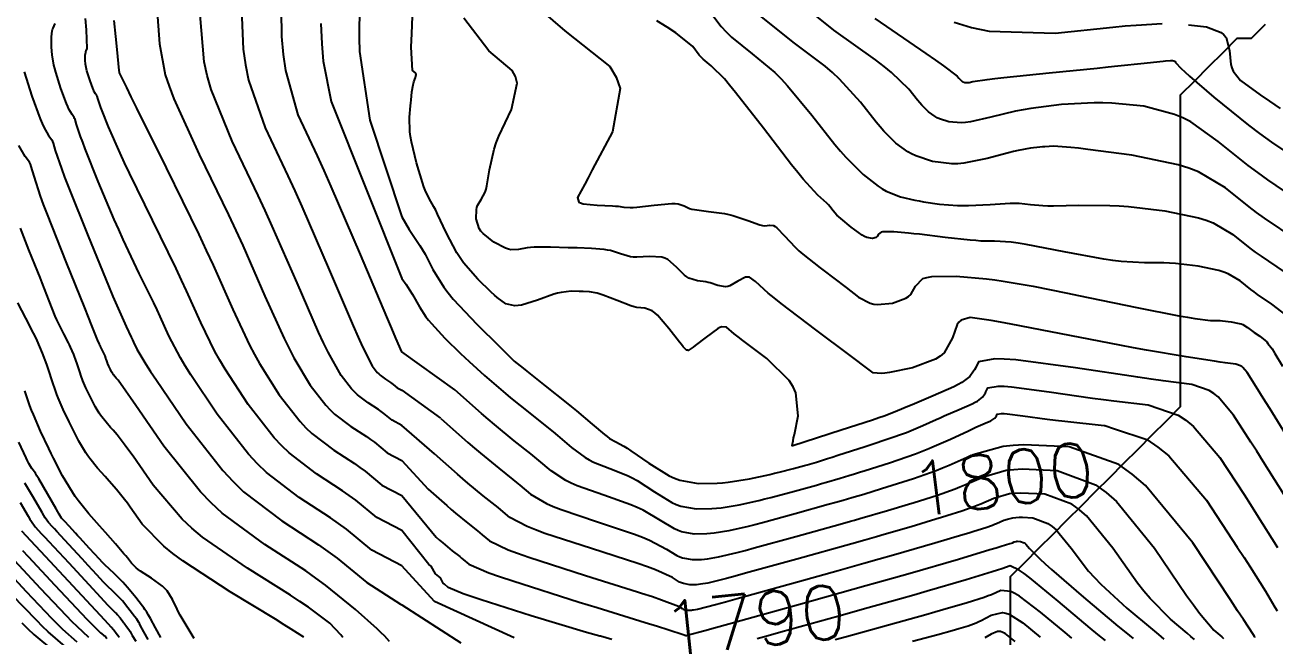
# Model space of a CAD drawing. Header units: metres. Extents: x 837475 to 838479, y 1189012 to 1191015.
# Drawn here: x 837973.4 to 838061.6, y 1189100.2 to 1189143.4 of the extents above; entities that cross this region are included whole.
import ezdxf

# ---------------------------------------------------------------- set-up
doc = ezdxf.new("R2010")
doc.units = ezdxf.units.M
doc.header["$LTSCALE"] = 0.3
for name, color, linetype in [('COTAS 10', 1, 'Continuous'), ('COTAS INT', 252, 'Continuous'), ('DRENAJE', 5, 'Continuous')]:
    doc.layers.add(name, color=color, linetype=linetype)
doc.styles.get("Standard").update_dxf_attribs({"font": 'simplex.shx'})

msp = doc.modelspace()

# ---------------------------------------------------------------- linework, layer by layer
at = {"layer": 'COTAS 10'}
for points in [[(838060.203, 1189100.192), (838060.189, 1189100.22), (838060.173, 1189100.25), (838060.102, 1189100.369), (838059.396, 1189101.443), (838058.98, 1189102.073), (838058.467, 1189102.849), (838055.817, 1189106.855), (838052.485, 1189110.908), (838051.543, 1189111.713), (838050.593, 1189112.38), (838047.09, 1189113.644), (838043.888, 1189113.778), (838043.127, 1189113.733), (838042.421, 1189113.653), (838040.325, 1189113.066), (838038.619, 1189112.309), (838038.159, 1189112.121), (838037.703, 1189111.942), (838036.1, 1189111.375), (838034.608, 1189110.9), (838034.222, 1189110.779), (838033.847, 1189110.663), (838032.594, 1189110.282), (838031.74, 1189110.034), (838031.135, 1189109.858), (838030.632, 1189109.714), (838030.085, 1189109.56), (838027.752, 1189108.907), (838025.441, 1189108.281), (838024.909, 1189108.143), (838024.423, 1189108.021), (838023.059, 1189107.706), (838022.041, 1189107.539), (838021.773, 1189107.51), (838021.512, 1189107.488), (838020.62, 1189107.468), (838019.738, 1189107.634), (838019.484, 1189107.729), (838019.225, 1189107.844), (838018.251, 1189108.439), (838017.025, 1189109.157), (838016.607, 1189109.351), (838016.156, 1189109.543), (838014.241, 1189110.217), (838012.37, 1189110.882), (838011.947, 1189111.068), (838011.564, 1189111.254), (838010.52, 1189111.935), (838009.65, 1189112.679), (838009.376, 1189112.906), (838009.088, 1189113.142), (838007.927, 1189114.069), (838006.52, 1189115.218), (838006.076, 1189115.594), (838005.609, 1189115.995), (838003.728, 1189117.65), (838000, 1189120.349), (837999.573, 1189121.301), (837999.282, 1189121.977), (837998.924, 1189122.815), (837997.067, 1189127.193), (837994.996, 1189132.014), (837994.503, 1189133.132), (837994.045, 1189134.155), (837992.678, 1189137.067), (837991.797, 1189140.175), (837991.645, 1189141.322), (837991.532, 1189142.593), (837991.456, 1189148.22)], [(838008.095, 1189145.925), (838011.5, 1189142.974), (838014.66, 1189140.465), (838015.115, 1189139.707), (838015.388, 1189138.922), (838014.857, 1189135.855), (838013.433, 1189133.169), (838013.144, 1189132.624), (838012.9, 1189132.164), (838012.396, 1189131.22), (838012.481, 1189130.905), (838012.609, 1189130.842), (838012.781, 1189130.789), (838013.78, 1189130.685), (838014.856, 1189130.641), (838015.077, 1189130.626), (838015.264, 1189130.61), (838015.665, 1189130.54), (838016.105, 1189130.514), (838016.317, 1189130.526), (838016.569, 1189130.545), (838017.806, 1189130.683), (838019.039, 1189130.794), (838019.289, 1189130.796), (838019.499, 1189130.787), (838019.926, 1189130.649), (838020.288, 1189130.456), (838020.457, 1189130.41), (838020.656, 1189130.368), (838021.624, 1189130.247), (838022.756, 1189130.087), (838023.06, 1189130.021), (838023.359, 1189129.945), (838024.401, 1189129.593), (838025.256, 1189129.292), (838025.436, 1189129.248), (838025.592, 1189129.222), (838025.951, 1189129.27), (838026.232, 1189129.253), (838026.339, 1189129.185), (838026.457, 1189129.089), (838026.988, 1189128.518), (838027.748, 1189127.715), (838028.012, 1189127.473), (838028.297, 1189127.224), (838029.52, 1189126.254), (838030.769, 1189125.315), (838031.072, 1189125.084), (838031.356, 1189124.867), (838032.225, 1189124.189), (838033.048, 1189123.764), (838033.303, 1189123.706), (838033.568, 1189123.673), (838034.624, 1189123.77), (838035.559, 1189124.117), (838035.75, 1189124.241), (838035.91, 1189124.378), (838036.24, 1189124.978), (838036.764, 1189125.5), (838037.046, 1189125.588), (838037.389, 1189125.652), (838039.123, 1189125.679), (838041.248, 1189125.489), (838041.837, 1189125.416), (838042.426, 1189125.334), (838044.557, 1189124.964), (838046.974, 1189124.475), (838047.743, 1189124.319), (838048.557, 1189124.153), (838051.858, 1189123.476), (838054.838, 1189122.887), (838055.449, 1189122.776), (838055.968, 1189122.688), (838057.069, 1189122.558), (838057.594, 1189122.555), (838057.75, 1189122.546), (838057.91, 1189122.535), (838058.527, 1189122.465), (838059.095, 1189122.348), (838059.226, 1189122.307), (838059.345, 1189122.262), (838059.675, 1189122.066), (838059.963, 1189121.834), (838060.054, 1189121.766), (838060.151, 1189121.697), (838060.541, 1189121.433), (838060.932, 1189121.129), (838061.029, 1189121.035), (838061.12, 1189120.936), (838061.408, 1189120.541), (838061.606, 1189120.219), (838062.149, 1189119.335)], [(838014.815, 1189100.043), (838014, 1189100.27), (838013.958, 1189100.281), (838013.033, 1189100.544), (838009.127, 1189101.716), (838005.582, 1189102.839), (838004.885, 1189103.071), (838004.311, 1189103.27), (838003.265, 1189103.704), (838002.995, 1189103.935), (838002.91, 1189104.005), (838002.719, 1189104.39), (838002.359, 1189104.678), (838002.051, 1189105.211), (838001.897, 1189105.343), (838000, 1189107.724), (837998.23, 1189108.644), (837996.732, 1189109.87), (837996.278, 1189110.206), (837995.807, 1189110.54), (837993.964, 1189111.735), (837992.036, 1189113.206), (837991.512, 1189113.714), (837990.991, 1189114.266), (837989.143, 1189116.624), (837987.523, 1189119.118), (837987.146, 1189119.755), (837986.799, 1189120.369), (837985.805, 1189122.396), (837984.8, 1189124.646), (837984.446, 1189125.4), (837984.06, 1189126.212), (837982.396, 1189129.621), (837980.778, 1189132.932), (837980.421, 1189133.682), (837980.104, 1189134.359), (837979.289, 1189136.204), (837978.834, 1189137.346), (837978.743, 1189137.58), (837978.668, 1189137.779), (837978.526, 1189138.202), (837978.477, 1189138.371), (837978.46, 1189138.411), (837978.443, 1189138.447), (837978.368, 1189138.549), (837978.259, 1189138.738), (837978.219, 1189138.829), (837978.175, 1189138.937), (837977.982, 1189139.463), (837977.801, 1189140.03), (837977.764, 1189140.162), (837977.733, 1189140.285), (837977.669, 1189140.64), (837977.65, 1189140.912), (837977.647, 1189140.983), (837977.646, 1189141.05), (837977.65, 1189141.277), (837977.676, 1189141.476), (837977.689, 1189141.527), (837977.704, 1189141.577), (837977.776, 1189141.739), (837977.728, 1189143.066), (837977.666, 1189143.849)], [(838033.377, 1189143.86), (838036.965, 1189141.396), (838037.66, 1189140.911), (838038.226, 1189140.512), (838039.196, 1189139.784), (838039.313, 1189139.635), (838039.342, 1189139.601), (838039.37, 1189139.569), (838039.458, 1189139.48), (838039.548, 1189139.417), (838039.576, 1189139.402), (838039.607, 1189139.388), (838039.731, 1189139.345), (838039.9, 1189139.334), (838039.959, 1189139.339), (838040.022, 1189139.348), (838040.297, 1189139.411), (838041.308, 1189139.557), (838041.837, 1189139.618), (838042.474, 1189139.688), (838045.672, 1189140.018), (838049.076, 1189140.36), (838049.842, 1189140.438), (838050.532, 1189140.509), (838052.39, 1189140.706), (838053.5, 1189140.827), (838053.719, 1189140.85), (838053.9, 1189140.869), (838054.234, 1189140.898), (838054.321, 1189140.896), (838054.371, 1189140.892), (838054.465, 1189140.88), (838054.542, 1189140.852), (838054.557, 1189140.84), (838054.568, 1189140.825), (838054.585, 1189140.757), (838054.999, 1189140.33), (838055.26, 1189140.09), (838055.585, 1189139.797), (838057.291, 1189138.296), (838059.739, 1189136.33), (838060.532, 1189135.744), (838061.375, 1189135.14), (838064.837, 1189132.806)], [(837993.064, 1189100.211), (837992.187, 1189100.774), (837991.681, 1189101.086), (837991.063, 1189101.466), (837987.88, 1189103.404), (837984.541, 1189105.583), (837983.823, 1189106.116), (837983.195, 1189106.619), (837981.673, 1189108.179), (837980.822, 1189109.383), (837980.617, 1189109.662), (837980.425, 1189109.916), (837979.843, 1189110.635), (837979.337, 1189111.207), (837979.193, 1189111.369), (837979.047, 1189111.533), (837978.508, 1189112.137), (837977.972, 1189112.804), (837977.829, 1189113.007), (837977.689, 1189113.217), (837977.201, 1189114.045), (837976.744, 1189114.92), (837976.622, 1189115.161), (837976.504, 1189115.402), (837976.094, 1189116.266), (837975.735, 1189117.099), (837975.647, 1189117.32), (837975.565, 1189117.537), (837975.311, 1189118.286), (837975.073, 1189119.026), (837975, 1189119.238), (837974.924, 1189119.453), (837974.627, 1189120.253), (837974.253, 1189121.129), (837974.129, 1189121.391), (837973.997, 1189121.663), (837973.444, 1189122.717), (837972.879, 1189123.803)], [(837980.054, 1189100.182), (837980.018, 1189100.231), (837979.836, 1189100.468), (837979.658, 1189100.697), (837979.595, 1189100.778), (837979.545, 1189100.842), (837979.536, 1189100.853), (837979.534, 1189100.856), (837979.531, 1189100.858), (837979.522, 1189100.867), (837979.513, 1189100.877), (837979.51, 1189100.879), (837979.507, 1189100.882), (837979.497, 1189100.894), (837979.025, 1189101.401), (837976.463, 1189104.151), (837974.519, 1189106.24), (837974.13, 1189106.659), (837973.805, 1189107.008), (837973.168, 1189107.696)], [(838049.646, 1189099.961), (838049.124, 1189100.389), (838048.57, 1189100.846), (838046.316, 1189102.735), (838044.303, 1189104.384), (838043.902, 1189104.689), (838043.569, 1189104.928), (838042.934, 1189105.244), (838042.338, 1189105.022), (838042.03, 1189104.922), (838041.661, 1189104.805), (838039.811, 1189104.243), (838037.063, 1189103.443), (838036.128, 1189103.177), (838035.117, 1189102.89), (838032.895, 1189102.269), (838030.836, 1189101.693), (838026.742, 1189100.559), (838025.849, 1189100.312), (838025.061, 1189100.096)], [(837973.163, 1189101.211), (837973.598, 1189100.791), (837974.017, 1189100.401), (837975.394, 1189099.233)]]:
    msp.add_lwpolyline(points, dxfattribs=at)
at = {"layer": 'COTAS INT'}
for points in [[(837997.017, 1189147.181), (837996.97, 1189142.495), (837996.996, 1189141.529), (837997.725, 1189136.69), (838000, 1189129.859), (838000.513, 1189128.963), (838001.271, 1189127.835), (838001.457, 1189127.528), (838001.632, 1189127.223), (838002.177, 1189126.139), (838002.944, 1189124.898), (838003.259, 1189124.494), (838003.618, 1189124.063), (838005.287, 1189122.291), (838006.883, 1189120.709), (838007.197, 1189120.398), (838007.456, 1189120.143), (838007.928, 1189119.683), (838008.331, 1189119.357), (838008.545, 1189119.187), (838008.805, 1189118.981), (838010.113, 1189117.95), (838011.594, 1189116.767), (838011.962, 1189116.466), (838012.312, 1189116.176), (838013.423, 1189115.227), (838014.284, 1189114.504), (838014.476, 1189114.358), (838014.648, 1189114.234), (838015.105, 1189113.982), (838015.657, 1189113.689), (838015.89, 1189113.54), (838016.158, 1189113.362), (838017.415, 1189112.472), (838018.854, 1189111.593), (838019.237, 1189111.422), (838019.613, 1189111.282), (838020.916, 1189111.037), (838022.234, 1189111.066), (838022.62, 1189111.099), (838023.016, 1189111.142), (838024.521, 1189111.389), (838025.952, 1189111.691), (838026.3, 1189111.77), (838026.627, 1189111.846), (838027.637, 1189112.104), (838028.418, 1189112.322), (838028.601, 1189112.374), (838028.769, 1189112.422), (838029.257, 1189112.564), (838030.024, 1189112.803), (838030.368, 1189112.912), (838030.77, 1189113.04), (838032.697, 1189113.659), (838034.721, 1189114.337), (838035.184, 1189114.502), (838035.604, 1189114.658), (838036.77, 1189115.14), (838037.704, 1189115.567), (838037.977, 1189115.689), (838038.258, 1189115.811), (838039.325, 1189116.264), (838040.253, 1189116.677), (838040.446, 1189116.775), (838040.61, 1189116.866), (838040.97, 1189117.132), (838041.135, 1189117.365), (838041.177, 1189117.435), (838041.217, 1189117.507), (838041.346, 1189117.787), (838042.081, 1189117.926), (838042.503, 1189117.909), (838043.02, 1189117.868), (838045.675, 1189117.52), (838048.737, 1189117.071), (838049.51, 1189116.965), (838050.251, 1189116.869), (838052.658, 1189116.588), (838054.772, 1189115.881), (838055.329, 1189115.515), (838055.872, 1189115.075), (838057.731, 1189112.871), (838059.437, 1189110.265), (838059.884, 1189109.571), (838060.32, 1189108.889), (838061.803, 1189106.525)], [(837988.602, 1189146.172), (837988.787, 1189141.692), (837988.951, 1189140.576), (837989.165, 1189139.515), (837990.346, 1189136.133), (837991.952, 1189132.757), (837992.433, 1189131.699), (837992.93, 1189130.588), (837994.857, 1189126.133), (837996.558, 1189122.17), (837996.913, 1189121.37), (837997.218, 1189120.698), (837997.899, 1189119.347), (837998.256, 1189118.89), (837998.357, 1189118.783), (837998.459, 1189118.685), (837998.832, 1189118.4), (837999.189, 1189118.169), (837999.28, 1189118.104), (837999.368, 1189118.039), (837999.657, 1189117.802), (838000, 1189117.624), (838002.726, 1189115.652)], [(838063.978, 1189130.531), (838061.107, 1189132.472), (838060.398, 1189132.982), (838059.727, 1189133.481), (838057.614, 1189135.184), (838055.671, 1189136.554), (838055.107, 1189136.842), (838054.532, 1189137.092), (838052.359, 1189137.665), (838050.102, 1189137.876), (838049.474, 1189137.896), (838048.844, 1189137.9), (838046.558, 1189137.778), (838044.394, 1189137.505), (838043.842, 1189137.413), (838043.31, 1189137.315), (838041.559, 1189136.904), (838040.118, 1189136.573), (838039.782, 1189136.526), (838039.473, 1189136.499), (838038.586, 1189136.56), (838037.934, 1189136.782), (838037.774, 1189136.855), (838037.623, 1189136.935), (838037.152, 1189137.266), (838036.689, 1189137.735), (838036.543, 1189137.901), (838036.39, 1189138.082), (838035.773, 1189138.867), (838034.558, 1189140.045), (838034.027, 1189140.473), (838033.411, 1189140.947), (838030.488, 1189143.026), (838027.23, 1189145.656)], [(837982.709, 1189144.602), (837982.896, 1189142.078), (837983.295, 1189139.89), (837983.563, 1189139.086), (837983.9, 1189138.195), (837985.683, 1189134.264), (837987.752, 1189129.998), (837988.268, 1189128.897), (837988.759, 1189127.83), (837990.331, 1189124.264), (837991.679, 1189121.27), (837992.029, 1189120.562), (837992.37, 1189119.908), (837993.521, 1189117.985), (837994.624, 1189116.578), (837994.934, 1189116.249), (837995.247, 1189115.945), (837996.398, 1189115.068), (837997.498, 1189114.355), (837997.779, 1189114.155), (837998.05, 1189113.955), (837998.944, 1189113.223), (838000, 1189112.674), (838001.854, 1189110.643), (838003.165, 1189109.486), (838003.479, 1189109.215), (838003.771, 1189108.966), (838004.647, 1189108.247), (838005.327, 1189107.704), (838005.496, 1189107.565), (838005.657, 1189107.432), (838006.167, 1189106.996), (838007.484, 1189106.38), (838008.152, 1189106.133), (838008.953, 1189105.853), (838012.945, 1189104.569), (838016.619, 1189103.413), (838016.904, 1189103.322), (838017.683, 1189103.067), (838018.326, 1189102.85), (838019.505, 1189102.389), (838019.78, 1189102.221), (838019.854, 1189102.188), (838019.926, 1189102.162), (838020.175, 1189102.115), (838020.428, 1189102.12), (838020.502, 1189102.126), (838020.578, 1189102.135), (838020.866, 1189102.182), (838022.131, 1189102.515), (838022.822, 1189102.703), (838023.661, 1189102.934), (838027.923, 1189104.112), (838030.781, 1189104.912), (838032.586, 1189105.416), (838033.679, 1189105.726), (838034.685, 1189106.012), (838037.599, 1189106.86), (838039.583, 1189107.453), (838040.002, 1189107.579), (838040.365, 1189107.689), (838041.206, 1189107.949), (838041.689, 1189108.12), (838041.827, 1189108.174), (838041.966, 1189108.23), (838042.48, 1189108.459), (838042.735, 1189108.531), (838043.112, 1189108.636), (838043.325, 1189108.66), (838043.554, 1189108.674), (838043.805, 1189108.664), (838044.519, 1189108.633), (838045.587, 1189108.235), (838045.88, 1189108.024), (838046.173, 1189107.768), (838047.223, 1189106.478), (838048.462, 1189104.87), (838048.875, 1189104.415), (838049.317, 1189103.955), (838051.165, 1189102.256), (838052.974, 1189100.737), (838053.391, 1189100.39), (838053.773, 1189100.075)], [(838021.359, 1189144.838), (838022.52, 1189143.294), (838022.876, 1189142.908), (838023.247, 1189142.54), (838024.709, 1189141.359), (838026.305, 1189140.048), (838026.76, 1189139.598), (838027.22, 1189139.11), (838028.928, 1189137.033), (838030.543, 1189134.977), (838030.944, 1189134.502), (838031.326, 1189134.067), (838032.539, 1189132.84), (838033.603, 1189132.016), (838033.891, 1189131.836), (838034.176, 1189131.678), (838035.181, 1189131.281), (838036.205, 1189131.043), (838036.502, 1189130.985), (838036.805, 1189130.93), (838037.947, 1189130.759), (838039.213, 1189130.664), (838039.593, 1189130.657), (838039.987, 1189130.659), (838041.517, 1189130.734), (838042.935, 1189130.815), (838043.257, 1189130.819), (838043.549, 1189130.817), (838044.35, 1189130.742), (838045.24, 1189130.657), (838045.588, 1189130.648), (838045.98, 1189130.644), (838047.764, 1189130.68), (838049.957, 1189130.666), (838050.607, 1189130.63), (838051.276, 1189130.581), (838053.849, 1189130.29), (838056.224, 1189129.803), (838056.768, 1189129.631), (838057.264, 1189129.442), (838058.645, 1189128.625), (838059.845, 1189127.657), (838060.226, 1189127.374), (838060.629, 1189127.084), (838062.259, 1189125.982)], [(837979.667, 1189143.711), (837979.778, 1189142.586), (837979.869, 1189141.676), (837980.022, 1189140.18), (837980.035, 1189140.101), (837980.038, 1189140.083), (837980.04, 1189140.068), (837980.043, 1189140.031), (837980.55, 1189138.989), (837980.869, 1189138.34), (837981.267, 1189137.536), (837983.351, 1189133.33), (837985.651, 1189128.619), (837986.185, 1189127.495), (837986.674, 1189126.45), (837988.068, 1189123.33), (837989.239, 1189120.819), (837989.588, 1189120.159), (837989.947, 1189119.513), (837991.332, 1189117.305), (837992.807, 1189115.422), (837993.223, 1189114.981), (837993.642, 1189114.575), (837995.181, 1189113.401), (837996.653, 1189112.448), (837997.029, 1189112.181), (837997.391, 1189111.912), (837998.587, 1189110.934), (838000, 1189110.199), (838002.421, 1189107.254), (838002.66, 1189107.047), (838002.884, 1189106.857), (838003.553, 1189106.307), (838004.074, 1189105.891), (838004.203, 1189105.785), (838004.326, 1189105.684), (838004.716, 1189105.35), (838006.124, 1189104.755), (838006.888, 1189104.488), (838007.814, 1189104.177), (838012.513, 1189102.686), (838013.786, 1189102.292), (838017.153, 1189101.249), (838018.042, 1189100.972), (838018.76, 1189100.747), (838019.923, 1189100.373), (838019.966, 1189100.347), (838019.988, 1189100.337), (838020.027, 1189100.33), (838020.067, 1189100.331), (838020.078, 1189100.332), (838020.09, 1189100.333), (838020.135, 1189100.341), (838021.367, 1189100.68), (838022.126, 1189100.89), (838023.068, 1189101.151), (838027.98, 1189102.514), (838032.728, 1189103.842), (838033.42, 1189104.035), (838034.694, 1189104.396), (838035.868, 1189104.73), (838039.267, 1189105.719), (838041.495, 1189106.383), (838041.929, 1189106.513), (838042.284, 1189106.619), (838042.908, 1189106.807), (838043.018, 1189106.846), (838043.049, 1189106.858), (838043.081, 1189106.871), (838043.198, 1189106.923), (838043.342, 1189106.963), (838043.391, 1189106.969), (838043.443, 1189106.972), (838043.663, 1189106.963), (838043.906, 1189106.872), (838043.973, 1189106.824), (838044.039, 1189106.766), (838044.279, 1189106.472), (838045.009, 1189105.727), (838045.385, 1189105.384), (838045.837, 1189104.982), (838048.098, 1189103.039), (838050.534, 1189100.992), (838051.097, 1189100.525), (838051.611, 1189100.102)], [(838055.935, 1189100.049), (838055.686, 1189100.255), (838055.414, 1189100.481), (838054.233, 1189101.473), (838052.798, 1189102.927), (838052.365, 1189103.446), (838051.916, 1189104.014), (838050.167, 1189106.483), (838048.306, 1189108.77), (838047.853, 1189109.168), (838047.788, 1189109.224), (838047.268, 1189109.599), (838045.376, 1189110.303), (838043.665, 1189110.375), (838043.259, 1189110.351), (838042.881, 1189110.308), (838041.762, 1189109.995), (838040.85, 1189109.59), (838040.604, 1189109.489), (838040.361, 1189109.394), (838039.504, 1189109.091), (838038.446, 1189108.759), (838038.075, 1189108.646), (838037.671, 1189108.523), (838035.931, 1189108), (838034.027, 1189107.447), (838033.501, 1189107.294), (838032.663, 1189107.055), (838031.753, 1189106.798), (838027.866, 1189105.711), (838024.254, 1189104.716), (838023.517, 1189104.517), (838022.895, 1189104.35), (838021.597, 1189104.023), (838021.065, 1189103.936), (838020.926, 1189103.921), (838020.789, 1189103.909), (838020.323, 1189103.899), (838019.863, 1189103.986), (838019.731, 1189104.035), (838019.595, 1189104.096), (838019.087, 1189104.406), (838017.892, 1189104.952), (838017.325, 1189105.161), (838016.654, 1189105.396), (838013.377, 1189106.451), (838010.092, 1189107.529), (838009.417, 1189107.778), (838008.844, 1189108.005), (838007.618, 1189108.642), (838006.988, 1189109.181), (838006.789, 1189109.345), (838006.581, 1189109.516), (838005.74, 1189110.188), (838004.658, 1189111.076), (838004.298, 1189111.384), (838003.91, 1189111.718), (838002.29, 1189113.148), (838000, 1189115.149), (837999.3, 1189115.513), (837998.709, 1189115.997), (837998.529, 1189116.13), (837998.343, 1189116.262), (837997.615, 1189116.734), (837996.853, 1189117.315), (837996.646, 1189117.516), (837996.44, 1189117.734), (837995.71, 1189118.666), (837994.794, 1189120.303), (837994.471, 1189120.966), (837994.118, 1189121.72), (837992.594, 1189125.199), (837990.845, 1189129.209), (837990.351, 1189130.298), (837989.852, 1189131.377), (837988.015, 1189135.199), (837986.532, 1189138.855), (837986.257, 1189139.831), (837986.041, 1189140.791), (837985.749, 1189144.125)], [(838062.654, 1189109.603), (838060.781, 1189112.612), (838060.336, 1189113.319), (838059.921, 1189113.973), (838058.688, 1189115.879), (838057.614, 1189117.153), (838057.3, 1189117.407), (838056.978, 1189117.619), (838055.756, 1189118.028), (838053.722, 1189118.289), (838052.888, 1189118.407), (838051.937, 1189118.546), (838047.526, 1189119.213), (838043.327, 1189119.762), (838042.51, 1189119.827), (838041.843, 1189119.854), (838040.681, 1189119.635), (838040.477, 1189119.192), (838040.414, 1189119.078), (838040.348, 1189118.967), (838040.086, 1189118.598), (838039.517, 1189118.177), (838039.257, 1189118.034), (838038.953, 1189117.879), (838037.485, 1189117.225), (838036.008, 1189116.609), (838035.698, 1189116.478), (838035.43, 1189116.364), (838034.82, 1189116.096), (838034.033, 1189115.803), (838033.653, 1189115.673), (838033.203, 1189115.522), (838030.995, 1189114.801), (838027.588, 1189113.704), (838027.586, 1189113.704), (838027.584, 1189113.703), (838027.58, 1189113.702), (838027.573, 1189113.7), (838027.571, 1189113.7), (838027.567, 1189113.699), (838027.553, 1189113.696), (838027.54, 1189113.698), (838027.538, 1189113.7), (838027.536, 1189113.703), (838027.536, 1189113.719), (838027.602, 1189114.055), (838027.642, 1189114.26), (838027.692, 1189114.512), (838027.951, 1189115.826), (838027.808, 1189117.435), (838027.605, 1189117.874), (838027.33, 1189118.309), (838025.743, 1189119.86), (838024.059, 1189121.133), (838023.723, 1189121.394), (838023.444, 1189121.615), (838022.903, 1189122.085), (838022.579, 1189122.106), (838022.435, 1189122.044), (838022.268, 1189121.954), (838021.471, 1189121.383), (838020.698, 1189120.775), (838020.547, 1189120.66), (838020.422, 1189120.569), (838020.2, 1189120.435), (838020.152, 1189120.451), (838020.139, 1189120.454), (838020.125, 1189120.457), (838020.074, 1189120.465), (838019.853, 1189120.7), (838019.732, 1189120.846), (838019.586, 1189121.028), (838018.842, 1189121.98), (838018.027, 1189122.92), (838017.835, 1189123.095), (838017.658, 1189123.232), (838017.141, 1189123.421), (838016.585, 1189123.47), (838016.383, 1189123.521), (838016.16, 1189123.587), (838015.184, 1189123.958), (838014.208, 1189124.342), (838013.986, 1189124.417), (838013.784, 1189124.477), (838013.23, 1189124.579), (838012.78, 1189124.592), (838012.644, 1189124.596), (838012.503, 1189124.6), (838011.951, 1189124.617), (838011.231, 1189124.532), (838010.983, 1189124.472), (838010.714, 1189124.396), (838009.57, 1189123.989), (838008.445, 1189123.637), (838008.19, 1189123.595), (838007.958, 1189123.578), (838007.32, 1189123.719), (838006.725, 1189124.169), (838006.519, 1189124.346), (838006.296, 1189124.545), (838005.342, 1189125.457), (838004.349, 1189126.61), (838004.101, 1189126.961), (838003.864, 1189127.326), (838003.108, 1189128.762), (838002.512, 1189130.057), (838002.378, 1189130.333), (838002.256, 1189130.573), (838001.926, 1189131.144), (838001.639, 1189131.736), (838001.544, 1189131.99), (838001.442, 1189132.283), (838001.02, 1189133.667), (838000.662, 1189135.158), (838000.6, 1189135.519), (838000.555, 1189135.856), (838000.528, 1189136.887), (838000.604, 1189137.701), (838000.623, 1189137.902), (838000.642, 1189138.093), (838000.706, 1189138.692), (838000.779, 1189139.167), (838000.804, 1189139.279), (838000.832, 1189139.382), (838000.949, 1189139.685), (838000.998, 1189139.913), (838000.983, 1189139.97), (838000.956, 1189140.024), (838000.752, 1189140.195), (838000.652, 1189141.821), (838000.689, 1189142.792), (838000.754, 1189143.989)], [(838063.505, 1189112.681), (838061.243, 1189116.335), (838060.788, 1189117.068), (838060.406, 1189117.68), (838059.646, 1189118.887), (838059.499, 1189119.062), (838059.356, 1189119.231), (838059.271, 1189119.3), (838059.184, 1189119.357), (838058.854, 1189119.467), (838058.106, 1189119.568), (838057.756, 1189119.62), (838057.344, 1189119.681), (838055.34, 1189119.986), (838052.545, 1189120.457), (838051.635, 1189120.622), (838050.665, 1189120.803), (838043.001, 1189122.3), (838042.235, 1189122.441), (838041.578, 1189122.556), (838040.111, 1189122.766), (838039.456, 1189122.573), (838039.311, 1189122.434), (838039.181, 1189122.258), (838038.844, 1189121.316), (838038.271, 1189120.274), (838037.993, 1189120.036), (838037.662, 1189119.819), (838036.036, 1189119.217), (838034.414, 1189118.881), (838034.085, 1189118.831), (838033.81, 1189118.801), (838033.25, 1189118.849), (838032.498, 1189119.419), (838032.101, 1189119.717), (838031.622, 1189120.076), (838029.209, 1189121.879), (838026.763, 1189123.742), (838026.262, 1189124.139), (838025.838, 1189124.484), (838024.946, 1189125.301), (838024.518, 1189125.598), (838024.387, 1189125.615), (838024.25, 1189125.603), (838023.711, 1189125.327), (838023.145, 1189124.998), (838022.991, 1189124.954), (838022.839, 1189124.931), (838022.3, 1189125.014), (838021.756, 1189125.198), (838021.599, 1189125.238), (838021.441, 1189125.272), (838020.849, 1189125.356), (838020.255, 1189125.534), (838020.095, 1189125.628), (838019.937, 1189125.742), (838019.384, 1189126.315), (838018.763, 1189126.853), (838018.562, 1189126.946), (838018.349, 1189127.013), (838017.473, 1189127.052), (838016.577, 1189127.008), (838016.35, 1189127.023), (838016.133, 1189127.051), (838015.424, 1189127.249), (838014.718, 1189127.477), (838014.501, 1189127.522), (838014.275, 1189127.561), (838013.384, 1189127.636), (838012.359, 1189127.665), (838012.05, 1189127.674), (838011.729, 1189127.683), (838010.475, 1189127.722), (838009.322, 1189127.722), (838009.064, 1189127.707), (838008.834, 1189127.685), (838008.223, 1189127.554), (838007.691, 1189127.528), (838007.51, 1189127.573), (838007.313, 1189127.641), (838006.481, 1189128.073), (838005.724, 1189128.681), (838005.575, 1189128.858), (838005.453, 1189129.04), (838005.234, 1189129.73), (838005.258, 1189130.373), (838005.291, 1189130.524), (838005.334, 1189130.664), (838005.581, 1189131.074), (838005.867, 1189131.602), (838005.934, 1189131.816), (838005.996, 1189132.06), (838006.177, 1189133.185), (838006.504, 1189134.638), (838006.658, 1189135.088), (838006.84, 1189135.559), (838007.725, 1189137.434), (838008.127, 1189139.293), (838008.005, 1189139.755), (838007.781, 1189140.193), (838006.126, 1189141.584), (838004.374, 1189143.873)], [(838062.412, 1189122.922), (838061.4, 1189123.707), (838060.39, 1189124.391), (838060.14, 1189124.57), (838059.904, 1189124.746), (838059.16, 1189125.345), (838058.304, 1189125.852), (838057.997, 1189125.969), (838057.66, 1189126.076), (838056.188, 1189126.377), (838054.593, 1189126.558), (838054.179, 1189126.588), (838053.776, 1189126.61), (838052.416, 1189126.619), (838050.764, 1189126.709), (838050.176, 1189126.782), (838049.532, 1189126.877), (838046.733, 1189127.391), (838044.052, 1189127.904), (838043.481, 1189127.997), (838042.985, 1189128.068), (838041.812, 1189128.151), (838040.86, 1189128.157), (838040.504, 1189128.181), (838040.106, 1189128.214), (838038.333, 1189128.411), (838036.537, 1189128.628), (838036.125, 1189128.674), (838035.751, 1189128.713), (838034.706, 1189128.804), (838034.053, 1189128.809), (838033.925, 1189128.795), (838033.82, 1189128.774), (838033.635, 1189128.64), (838033.548, 1189128.483), (838033.506, 1189128.447), (838033.457, 1189128.414), (838033.211, 1189128.324), (838032.8, 1189128.405), (838032.645, 1189128.481), (838032.473, 1189128.58), (838031.703, 1189129.131), (838030.97, 1189129.737), (838030.822, 1189129.871), (838030.696, 1189129.99), (838030.438, 1189130.296), (838030.209, 1189130.592), (838030.101, 1189130.705), (838029.975, 1189130.831), (838029.362, 1189131.398), (838028.323, 1189132.519), (838027.928, 1189132.995), (838027.486, 1189133.542), (838025.506, 1189136.116), (838023.551, 1189138.643), (838023.126, 1189139.16), (838022.752, 1189139.599), (838021.82, 1189140.525), (838021.255, 1189140.982), (838021.112, 1189141.124), (838020.974, 1189141.273), (838020.525, 1189141.87), (838019.33, 1189142.849), (838018.722, 1189143.239), (838017.994, 1189143.682)], [(838063.119, 1189128.257), (838060.868, 1189129.778), (838060.312, 1189130.178), (838059.786, 1189130.569), (838058.129, 1189131.904), (838056.223, 1189133.032), (838055.539, 1189133.293), (838054.788, 1189133.531), (838051.51, 1189134.203), (838048.401, 1189134.62), (838047.755, 1189134.698), (838047.204, 1189134.76), (838045.989, 1189134.845), (838045.372, 1189134.81), (838045.197, 1189134.795), (838045.019, 1189134.779), (838044.362, 1189134.703), (838043.484, 1189134.536), (838043.167, 1189134.462), (838042.818, 1189134.376), (838041.294, 1189133.966), (838039.648, 1189133.639), (838039.224, 1189133.606), (838038.813, 1189133.598), (838037.441, 1189133.774), (838036.261, 1189134.175), (838035.972, 1189134.309), (838035.698, 1189134.453), (838034.845, 1189135.053), (838034.007, 1189135.901), (838033.744, 1189136.201), (838033.466, 1189136.53), (838032.351, 1189137.95), (838030.889, 1189139.577), (838030.393, 1189140.036), (838029.858, 1189140.497), (838027.599, 1189142.193), (838025.238, 1189144.098)], [(838007.922, 1189100.15), (838002.294, 1189102.733), (838000, 1189105.248), (837997.873, 1189106.355), (837996.073, 1189107.828), (837995.528, 1189108.231), (837994.962, 1189108.633), (837992.748, 1189110.069), (837990.431, 1189111.836), (837989.8, 1189112.446), (837989.175, 1189113.11), (837986.954, 1189115.943), (837985.099, 1189118.722), (837984.704, 1189119.351), (837984.359, 1189119.919), (837983.542, 1189121.462), (837982.928, 1189122.834), (837982.713, 1189123.295), (837982.477, 1189123.79), (837981.462, 1189125.87), (837980.322, 1189128.268), (837980.007, 1189128.964), (837979.694, 1189129.673), (837978.568, 1189132.35), (837977.649, 1189134.651), (837977.467, 1189135.124), (837977.316, 1189135.524), (837977.03, 1189136.376), (837976.931, 1189136.718), (837976.897, 1189136.797), (837976.862, 1189136.87), (837976.711, 1189137.076), (837976.491, 1189137.458), (837976.411, 1189137.64), (837976.322, 1189137.857), (837975.934, 1189138.918), (837975.568, 1189140.06), (837975.494, 1189140.327), (837975.431, 1189140.574), (837975.302, 1189141.29), (837975.264, 1189141.839), (837975.259, 1189141.98), (837975.256, 1189142.117), (837975.264, 1189142.573), (837975.317, 1189142.975), (837975.343, 1189143.078), (837975.372, 1189143.177), (837975.518, 1189143.505)], [(837994.278, 1189143.494), (837994.339, 1189142.067), (837994.43, 1189140.834), (837995.01, 1189138.001), (838000, 1189125.503), (838000.286, 1189125.097), (838000.536, 1189124.723), (838000.752, 1189124.389), (838001.247, 1189123.515), (838001.686, 1189122.805), (838001.866, 1189122.573), (838002.072, 1189122.327), (838003.027, 1189121.312), (838004.139, 1189120.229), (838004.444, 1189119.94), (838004.747, 1189119.656), (838005.828, 1189118.667), (838006.97, 1189117.676), (838007.311, 1189117.39), (838007.662, 1189117.1), (838009.02, 1189116.009), (838010.341, 1189114.954), (838010.669, 1189114.686), (838010.981, 1189114.428), (838011.972, 1189113.581), (838012.924, 1189112.879), (838013.211, 1189112.713), (838013.509, 1189112.558), (838014.673, 1189112.1), (838015.906, 1189111.616), (838016.249, 1189111.446), (838016.592, 1189111.259), (838017.833, 1189110.455), (838019.04, 1189109.719), (838019.361, 1189109.575), (838019.676, 1189109.458), (838020.768, 1189109.253), (838021.873, 1189109.277), (838022.197, 1189109.304), (838022.528, 1189109.341), (838023.79, 1189109.548), (838025.187, 1189109.856), (838025.604, 1189109.957), (838026.034, 1189110.064), (838027.694, 1189110.505), (838029.252, 1189110.941), (838029.616, 1189111.044), (838029.952, 1189111.14), (838030.925, 1189111.423), (838031.543, 1189111.613), (838031.936, 1189111.733), (838032.295, 1189111.846), (838032.689, 1189111.97), (838034.399, 1189112.517), (838036.239, 1189113.152), (838036.714, 1189113.332), (838037.176, 1189113.513), (838037.4, 1189113.611), (838038.72, 1189114.184), (838039.977, 1189114.771), (838040.257, 1189114.9), (838040.507, 1189115.013), (838041.165, 1189115.302), (838041.554, 1189115.475), (838041.634, 1189115.516), (838041.703, 1189115.554), (838041.854, 1189115.666), (838041.923, 1189115.763), (838041.957, 1189115.823), (838042.011, 1189115.94), (838042.319, 1189115.998), (838042.495, 1189115.991), (838042.712, 1189115.974), (838043.823, 1189115.828), (838045.536, 1189115.596), (838046.132, 1189115.524), (838046.78, 1189115.448), (838049.56, 1189115.148), (838049.614, 1189115.131), (838050.279, 1189114.908), (838052.566, 1189114.142), (838053.357, 1189113.622), (838054.131, 1189112.996), (838056.774, 1189109.863), (838058.952, 1189106.557), (838059.432, 1189105.822), (838059.858, 1189105.166), (838060.953, 1189103.447), (838061.611, 1189102.33), (838061.762, 1189102.053)], [(838038.972, 1189143.589), (838040.199, 1189143.219), (838041.446, 1189142.95), (838046.104, 1189142.819), (838050.172, 1189143.244), (838051.046, 1189143.326), (838051.811, 1189143.393), (838053.663, 1189143.504)], [(838055.51, 1189143.419), (838056.781, 1189143.257), (838057.821, 1189142.879), (838058.017, 1189142.712), (838058.173, 1189142.519), (838058.401, 1189141.597), (838058.499, 1189140.607), (838058.574, 1189140.369), (838058.668, 1189140.148), (838059.179, 1189139.483), (838060.569, 1189138.468), (838061.219, 1189138.025), (838061.983, 1189137.513)], [(837973.335, 1189140.09), (837973.886, 1189138.372), (837974.469, 1189136.777), (837974.602, 1189136.452), (837974.723, 1189136.177), (837975.055, 1189135.603), (837975.281, 1189135.293), (837975.334, 1189135.184), (837975.384, 1189135.065), (837975.534, 1189134.551), (837975.964, 1189133.27), (837976.191, 1189132.667), (837976.465, 1189131.957), (837977.846, 1189128.497), (837979.284, 1189124.987), (837979.593, 1189124.246), (837979.865, 1189123.604), (837980.528, 1189122.119), (837980.894, 1189121.368), (837980.979, 1189121.19), (837981.057, 1189121.023), (837981.279, 1189120.528), (837981.92, 1189119.469), (837982.262, 1189118.948), (837982.676, 1189118.327), (837984.766, 1189115.263), (837987.358, 1189111.954), (837988.089, 1189111.179), (837988.825, 1189110.466), (837991.531, 1189108.403), (837994.117, 1189106.726), (837994.778, 1189106.257), (837995.415, 1189105.785), (837997.516, 1189104.065), (837999.884, 1189102.529), (838000, 1189102.478), (838004.162, 1189099.813)], [(837999.116, 1189099.89), (837998.764, 1189100.294), (837998.534, 1189100.516), (837998.246, 1189100.785), (837996.731, 1189102.158), (837994.597, 1189103.884), (837993.92, 1189104.378), (837993.206, 1189104.877), (837990.314, 1189106.736), (837987.315, 1189108.958), (837986.533, 1189109.686), (837985.772, 1189110.464), (837983.197, 1189113.681), (837981.22, 1189116.546), (837980.835, 1189117.101), (837980.52, 1189117.553), (837979.972, 1189118.327), (837979.882, 1189118.429), (837979.83, 1189118.487), (837979.733, 1189118.595), (837979.638, 1189118.714), (837979.612, 1189118.751), (837979.587, 1189118.788), (837979.5, 1189118.936), (837979.418, 1189119.092), (837979.397, 1189119.136), (837979.375, 1189119.179), (837979.302, 1189119.333), (837979.238, 1189119.482), (837979.222, 1189119.521), (837979.208, 1189119.56), (837979.162, 1189119.694), (837979.12, 1189119.826), (837979.107, 1189119.864), (837979.093, 1189119.902), (837979.04, 1189120.045), (837978.973, 1189120.202), (837978.951, 1189120.249), (837978.928, 1189120.297), (837978.829, 1189120.485), (837978.714, 1189120.714), (837978.681, 1189120.789), (837978.646, 1189120.867), (837978.515, 1189121.191), (837978.091, 1189122.25), (837977.873, 1189122.792), (837977.61, 1189123.442), (837976.295, 1189126.69), (837974.974, 1189130.02), (837974.708, 1189130.722), (837974.484, 1189131.329), (837974.037, 1189132.725), (837973.838, 1189133.412), (837973.771, 1189133.571), (837973.7, 1189133.716), (837973.398, 1189134.13), (837972.955, 1189134.896)], [(837995.837, 1189100.19), (837995.693, 1189100.379), (837994.898, 1189101.184), (837993.392, 1189102.329), (837992.801, 1189102.732), (837992.134, 1189103.172), (837989.097, 1189105.07), (837985.928, 1189107.271), (837985.178, 1189107.901), (837984.483, 1189108.541), (837982.435, 1189110.93), (837981.021, 1189112.965), (837980.726, 1189113.381), (837980.473, 1189113.735), (837979.908, 1189114.481), (837979.609, 1189114.818), (837979.439, 1189115.01), (837979.12, 1189115.366), (837978.805, 1189115.759), (837978.721, 1189115.879), (837978.638, 1189116.003), (837978.35, 1189116.49), (837978.081, 1189117.006), (837978.01, 1189117.148), (837977.94, 1189117.29), (837977.698, 1189117.799), (837977.486, 1189118.291), (837977.435, 1189118.421), (837977.386, 1189118.549), (837977.237, 1189118.99), (837977.096, 1189119.426), (837977.053, 1189119.551), (837977.009, 1189119.678), (837976.834, 1189120.149), (837976.613, 1189120.665), (837976.54, 1189120.82), (837976.462, 1189120.98), (837976.136, 1189121.601), (837975.759, 1189122.356), (837975.648, 1189122.601), (837975.534, 1189122.861), (837975.101, 1189123.929), (837974.607, 1189125.194), (837974.455, 1189125.578), (837974.296, 1189125.978), (837973.666, 1189127.542), (837973.084, 1189129.068)], [(837985.342, 1189100.116), (837984.83, 1189100.942), (837984.346, 1189101.758), (837984.231, 1189101.969), (837984.125, 1189102.173), (837983.808, 1189102.855), (837983.419, 1189103.477), (837983.267, 1189103.644), (837983.095, 1189103.807), (837982.312, 1189104.376), (837981.543, 1189104.873), (837981.381, 1189104.991), (837981.239, 1189105.101), (837980.911, 1189105.428), (837980.623, 1189105.802), (837980.508, 1189105.942), (837980.377, 1189106.097), (837979.779, 1189106.788), (837979.065, 1189107.596), (837978.861, 1189107.825), (837978.656, 1189108.056), (837977.895, 1189108.908), (837977.14, 1189109.848), (837976.938, 1189110.134), (837976.74, 1189110.432), (837976.051, 1189111.599), (837975.406, 1189112.834), (837975.235, 1189113.174), (837975.068, 1189113.513), (837974.491, 1189114.732), (837973.983, 1189115.908), (837973.86, 1189116.22), (837973.744, 1189116.526), (837973.386, 1189117.582)], [(838002.746, 1189115.634), (838004.655, 1189113.95), (838005.116, 1189113.552), (838005.546, 1189113.186), (838006.833, 1189112.128), (838007.834, 1189111.329), (838008.083, 1189111.126), (838008.319, 1189110.93), (838009.069, 1189110.288), (838010.204, 1189109.629), (838010.682, 1189109.423), (838011.231, 1189109.206), (838013.809, 1189108.334), (838016.405, 1189107.469), (838016.966, 1189107.256), (838017.459, 1189107.055), (838018.669, 1189106.422), (838019.41, 1189105.97), (838019.607, 1189105.882), (838019.801, 1189105.81), (838020.472, 1189105.684), (838021.15, 1189105.698), (838021.349, 1189105.715), (838021.553, 1189105.738), (838022.328, 1189105.865), (838023.659, 1189106.186), (838024.213, 1189106.33), (838024.848, 1189106.499), (838027.809, 1189107.309), (838030.919, 1189108.179), (838031.647, 1189108.385), (838031.935, 1189108.467), (838032.318, 1189108.576), (838034.262, 1189109.141), (838035.759, 1189109.593), (838036.149, 1189109.713), (838036.527, 1189109.83), (838037.802, 1189110.233), (838039.032, 1189110.668), (838039.381, 1189110.805), (838039.735, 1189110.949), (838041.044, 1189111.53), (838042.651, 1189111.981), (838043.193, 1189112.042), (838043.776, 1189112.077), (838046.233, 1189111.974), (838048.948, 1189110.962), (838049.695, 1189110.423), (838050.44, 1189109.773), (838050.65, 1189109.516), (838053.111, 1189106.489), (838055.37, 1189103.158), (838055.854, 1189102.477), (838056.278, 1189101.9), (838057.301, 1189100.689), (838057.853, 1189100.225), (838057.981, 1189100.119)], [(837982.985, 1189100.175), (837982.608, 1189100.863), (837982.253, 1189101.52), (837982.181, 1189101.65), (837982.121, 1189101.759), (837981.998, 1189101.966), (837981.847, 1189102.163), (837981.77, 1189102.265), (837981.676, 1189102.388), (837981.209, 1189103.004), (837980.628, 1189103.721), (837980.463, 1189103.907), (837980.296, 1189104.088), (837979.678, 1189104.697), (837979.027, 1189105.318), (837978.84, 1189105.507), (837978.649, 1189105.703), (837977.935, 1189106.472), (837977.269, 1189107.208), (837977.11, 1189107.384), (837976.961, 1189107.547), (837976.511, 1189108.036), (837976.198, 1189108.371), (837976.136, 1189108.439), (837976.083, 1189108.495), (837975.981, 1189108.606), (837975.807, 1189108.891), (837975.71, 1189109.057), (837975.591, 1189109.262), (837974.985, 1189110.315), (837974.362, 1189111.382), (837974.233, 1189111.595), (837974.123, 1189111.772), (837973.882, 1189112.115), (837973.667, 1189112.465), (837973.574, 1189112.647), (837973.465, 1189112.865), (837972.949, 1189113.961)], [(837982.095, 1189100.051), (837981.788, 1189100.592), (837981.53, 1189101.06), (837981.472, 1189101.161), (837981.42, 1189101.25), (837981.277, 1189101.466), (837981.117, 1189101.674), (837981.054, 1189101.757), (837980.982, 1189101.851), (837980.654, 1189102.284), (837980.264, 1189102.765), (837980.153, 1189102.89), (837980.041, 1189103.011), (837979.626, 1189103.42), (837979.189, 1189103.838), (837979.063, 1189103.965), (837978.935, 1189104.096), (837978.455, 1189104.613), (837977.855, 1189105.272), (837977.65, 1189105.495), (837977.429, 1189105.734), (837976.495, 1189106.741), (837975.638, 1189107.661), (837975.467, 1189107.845), (837975.324, 1189108), (837975.043, 1189108.303), (837974.828, 1189108.629), (837974.726, 1189108.797), (837974.606, 1189109), (837974.017, 1189110.015), (837973.376, 1189111.075)], [(837973.049, 1189109.715), (837973.62, 1189108.738), (837973.743, 1189108.537), (837973.849, 1189108.366), (837974.106, 1189107.999), (837974.564, 1189107.504), (837974.798, 1189107.252), (837975.079, 1189106.95), (837976.479, 1189105.446), (837977.898, 1189103.92), (837978.191, 1189103.605), (837978.44, 1189103.336), (837978.976, 1189102.753), (837979.221, 1189102.489), (837979.287, 1189102.422), (837979.351, 1189102.357), (837979.574, 1189102.144), (837979.786, 1189101.935), (837979.844, 1189101.873), (837979.9, 1189101.809), (837980.1, 1189101.563), (837980.289, 1189101.315), (837980.339, 1189101.249), (837980.388, 1189101.186), (837980.557, 1189100.967), (837980.719, 1189100.74), (837980.763, 1189100.672), (837980.808, 1189100.6), (837980.968, 1189100.32), (837981.205, 1189099.928)], [(837973.223, 1189106.32), (837973.608, 1189105.907), (837975.497, 1189103.876), (837977.381, 1189101.868), (837977.762, 1189101.469), (837978.081, 1189101.138), (837978.725, 1189100.506), (837978.928, 1189100.351), (837978.969, 1189100.32), (837979.004, 1189100.294), (837979.076, 1189100.242), (837979.179, 1189100.11)], [(837971.752, 1189105.276), (837973.477, 1189103.422), (837975.272, 1189101.54), (837975.68, 1189101.13), (837976.049, 1189100.769), (837977.059, 1189099.869)], [(837977.892, 1189100.188), (837977.065, 1189100.953), (837976.721, 1189101.3), (837976.326, 1189101.704), (837974.487, 1189103.649), (837972.68, 1189105.591)], [(837976.226, 1189099.551), (837975.033, 1189100.585), (837974.639, 1189100.961), (837974.217, 1189101.375), (837972.466, 1189103.195)], [(838047.285, 1189100.139), (838046.806, 1189100.531), (838045.071, 1189101.976), (838043.582, 1189103.105), (838043.258, 1189103.297), (838042.972, 1189103.437), (838042.258, 1189103.505), (838041.611, 1189103.205), (838041.367, 1189103.112), (838041.096, 1189103.014), (838039.883, 1189102.627), (838038.182, 1189102.132), (838037.603, 1189101.967), (838036.977, 1189101.789), (838034.327, 1189101.048), (838033.061, 1189100.699), (838031.385, 1189100.237), (838030.576, 1189100.015)], [(838036.028, 1189099.915), (838037.818, 1189100.403), (838038.837, 1189100.688), (838039.078, 1189100.756), (838039.301, 1189100.82), (838039.955, 1189101.01), (838040.531, 1189101.223), (838040.704, 1189101.301), (838040.884, 1189101.388), (838041.582, 1189101.767), (838042.376, 1189101.946), (838042.615, 1189101.906), (838042.862, 1189101.827), (838043.827, 1189101.218), (838045.041, 1189100.215)], [(838043.276, 1189099.9), (838042.583, 1189100.459), (838042.246, 1189100.609), (838042.141, 1189100.613), (838042.03, 1189100.602), (838041.585, 1189100.425), (838041.137, 1189100.153)]]:
    msp.add_lwpolyline(points, dxfattribs=at)
at = {"layer": 'DRENAJE'}
msp.add_polyline3d([(838060.92618, 1189143.44132, 0), (838059.92652, 1189142.44166, 0), (838058.92686, 1189142.44166, 0), (838057.9272, 1189141.44199, 0), (838056.92753, 1189140.44233, 0), (838055.92787, 1189139.44267, 0), (838054.92821, 1189138.443, 0), (838054.92821, 1189137.44334, 0), (838054.92821, 1189136.44368, 0), (838054.92821, 1189135.44401, 0), (838054.92821, 1189134.44435, 0), (838054.92821, 1189133.44469, 0), (838054.92821, 1189132.44503, 0), (838054.92821, 1189131.44536, 0), (838054.92821, 1189130.4457, 0), (838054.92821, 1189129.44604, 0), (838054.92821, 1189128.44637, 0), (838054.92821, 1189127.44671, 0), (838054.92821, 1189126.44705, 0), (838054.92821, 1189125.44739, 0), (838054.92821, 1189124.44772, 0), (838054.92821, 1189123.44806, 0), (838054.92821, 1189122.4484, 0), (838054.92821, 1189121.44873, 0), (838054.92821, 1189120.44907, 0), (838054.92821, 1189119.44941, 0), (838054.92821, 1189118.44975, 0), (838054.92821, 1189117.45008, 0), (838054.92821, 1189116.45042, 0), (838053.92854, 1189115.45076, 0), (838052.92888, 1189114.45109, 0), (838051.92922, 1189113.45143, 0), (838050.92956, 1189112.45177, 0), (838049.92989, 1189111.45211, 0), (838048.93023, 1189110.45244, 0), (838047.93057, 1189109.45278, 0), (838046.9309, 1189108.45312, 0), (838045.93124, 1189107.45345, 0), (838044.93158, 1189106.45379, 0), (838043.93191, 1189105.45413, 0), (838042.93225, 1189104.45446, 0), (838042.93225, 1189103.4548, 0), (838042.93225, 1189102.45514, 0), (838042.93225, 1189101.45548, 0), (838042.93225, 1189100.45581, 0), (838042.93225, 1189099.45615, 0)], dxfattribs=at)

# ---------------------------------------------------------------- texts
at = {"layer": 'COTAS 10', "char_height": 3.799998, "attachment_point": 7}
for s, insert, rotation in [('1800', (838036.132, 1189108.666), 7.0926213), ('1790', (838018.575, 1189098.844), 6.0423282)]:
    msp.add_mtext(s, dxfattribs=dict(at, insert=insert, rotation=rotation))

doc.saveas('drawing.dxf')
